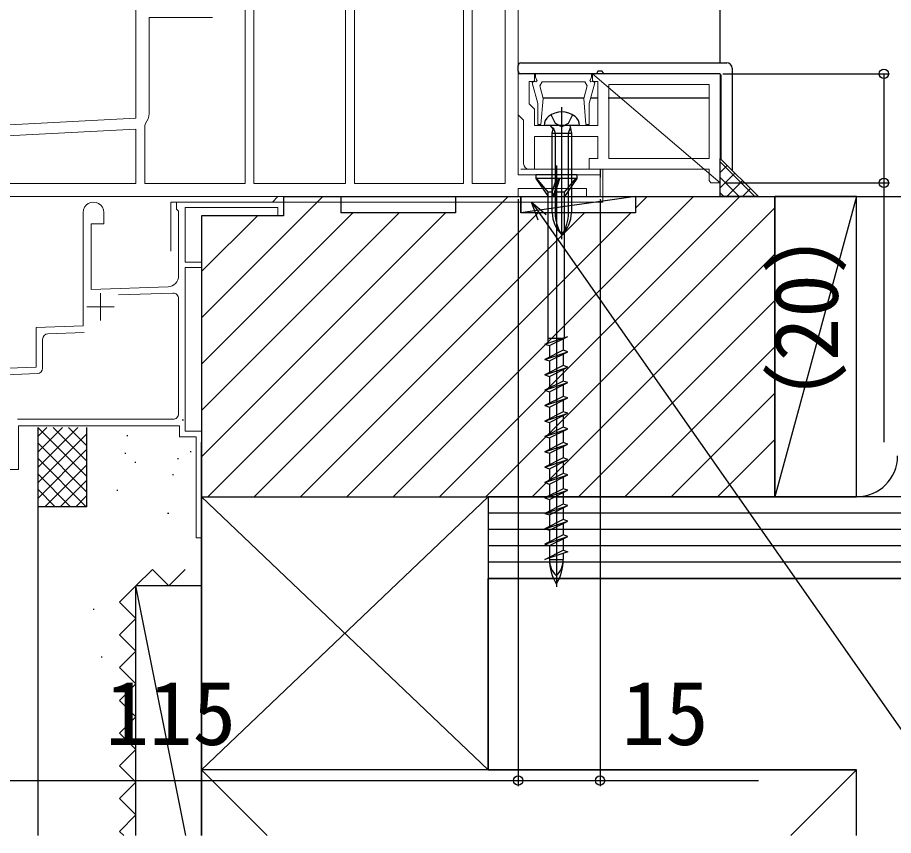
# Model space of a CAD drawing. Units: millimetres, scale not verified. Extents: x -700 to 700, y -1044 to 1038.
# Drawn here: x -29.1 to 131.4, y -41.7 to 108.2 of the extents above; entities that cross this region are included whole.
import ezdxf
from ezdxf.enums import TextEntityAlignment as Align

# ---------------------------------------------------------------- set-up
doc = ezdxf.new("R2010")
doc.units = ezdxf.units.MM
doc.header["$LTSCALE"] = 6
doc.layers.add('0-3_YKK_11', color=7, linetype='Continuous', lineweight=18)
doc.layers.add('0-B_YSS_KE', color=80, linetype='Continuous', lineweight=18)
for name, color, linetype in [('0-5_YKK_12', 2, 'Continuous'), ('0-6_YKK_13', 4, 'Continuous'), ('0-8_YKK_D', 6, 'Continuous'), ('0-A_YSS_K', 3, 'Continuous')]:
    doc.layers.add(name, color=color, linetype=linetype)
doc.styles.add('ＭＳ ゴシック', font='')
doc.styles.get('ＭＳ ゴシック').set_extended_font_data('MS Gothic')

msp = doc.modelspace()

# ---------------------------------------------------------------- linework, layer by layer
at = {"layer": '0-3_YKK_11'}
msp.add_line((99.634, 77.857), (97.934, 77.857), dxfattribs=at)
at = {"layer": '0-3_YKK_11', "color": 211}
msp.add_line((-51.366, 75.357), (8.734, 75.357), dxfattribs=at)
at = {"layer": '0-3_YKK_11', "color": 4}
for p, q in [((-13.866, 57.655), (-13.866, 52.655)), ((-0.601, 57.676), (-10.584, 57.328)), ((0.434, 35.554), (0.434, 56.677)), ((-16.366, 55.155), (-11.366, 55.155)), ((-16.831, 50.46), (-23.501, 50.227)), ((-24.466, 49.228), (-24.466, 43.909)), ((-25.431, 42.909), (-44.901, 42.229)), ((-29.066, 34.554), (-0.566, 34.554))]:
    msp.add_line(p, q, dxfattribs=at)
at = {"layer": '0-3_YKK_11', "color": 211}
for points in [[(62.634, 79.357), (62.634, 143.357), (60.834, 143.357), (60.834, 141.357), (52.634, 141.357), (52.634, 138.057)], [(-1.151, 116.183), (-0.159, 110.557), (-4.966, 110.557), (-4.966, 115.913), (-4.424, 116.781), (-4.743, 117.357), (-7.366, 117.357), (-7.366, 89.715), (-51.418, 87.406)], [(12.634, 77.757), (12.634, 114.957), (9.534, 114.957), (9.534, 111.057)], [(52.634, 110.757), (52.634, 77.757), (32.634, 77.757), (32.634, 110.757), (34.034, 110.757)], [(6.634, 108.157), (-4.966, 108.157), (-4.966, 90.59)], [(-5.648, 88.721), (-5.766, 88.399), (-5.766, 77.757), (12.634, 77.757)], [(8.734, 75.357), (62.634, 75.357), (62.634, 76.857), (75.134, 76.857), (75.134, 75.357), (77.634, 75.357), (77.634, 79.357), (62.634, 79.357)]]:
    msp.add_lwpolyline(points, dxfattribs=at)
for points in [[(54.234, 115.757), (54.234, 77.757), (60.234, 77.757), (60.234, 115.757)], [(31.034, 77.757), (31.034, 114.957), (14.234, 114.957), (14.234, 77.757)], [(-7.366, 87.712), (-49.966, 85.48), (-49.966, 77.757), (-7.366, 77.757)]]:
    msp.add_lwpolyline(points, close=True, dxfattribs=at)
at = {"layer": '0-3_YKK_11'}
for points in [[(63.634, 81.357), (63.634, 89.357), (63.134, 89.857), (62.634, 90.357), (62.634, 97.857), (65.634, 97.857), (65.634, 96.457), (64.634, 96.457), (64.634, 92.357), (65.134, 91.857), (65.634, 91.357), (65.634, 88.357), (70.176, 88.357), (70.359, 88.237), (70.909, 88.237), (71.092, 88.357), (77.234, 88.357), (77.234, 96.457), (76.234, 96.457), (76.234, 97.857)], [(97.934, 77.857), (97.754, 78.131), (97.634, 78.315), (97.634, 80.357), (75.634, 80.357), (75.634, 82.357), (77.234, 82.357), (77.234, 86.357), (65.634, 86.357), (65.634, 80.357), (64.634, 80.357)]]:
    msp.add_lwpolyline(points, dxfattribs=at)
for points in [[(65.784, 97.857), (76.084, 97.857), (76.084, 97.157), (75.775, 96.622), (75.964, 96.372), (76.383, 96.479), (76.657, 96.202), (75.634, 92.385), (75.634, 88.57), (75.06, 88.545), (74.642, 93.32), (75.262, 95.634), (74.845, 96.357), (67.023, 96.357), (66.606, 95.634), (67.226, 93.32), (66.808, 88.545), (66.234, 88.57), (66.234, 92.385), (65.211, 96.202), (65.484, 96.479), (65.903, 96.372), (66.093, 96.622), (65.784, 97.157)], [(76.234, 97.857), (99.634, 97.857), (99.634, 77.857)], [(97.634, 95.857), (79.234, 95.857), (79.234, 82.357), (97.634, 82.357)]]:
    msp.add_lwpolyline(points, close=True, dxfattribs=at)
at = {"layer": '0-3_YKK_11', "color": 4}
for points in [[(0.434, 60.845), (0.434, 72.654), (0.234, 72.854), (0.034, 73.054), (0.034, 74.354), (17.634, 74.354), (18.634, 75.355), (19.634, 75.355), (19.634, 71.854), (18.634, 71.854), (18.634, 73.355), (1.634, 73.355), (1.634, 63.354), (4.634, 63.354), (4.634, 62.354), (1.634, 62.354), (1.634, 32.354), (4.634, 32.354), (4.634, 12.854), (3.634, 12.854), (3.634, 31.354), (0.634, 31.354), (0.634, 33.354), (-28.866, 33.354), (-28.866, 25.354)], [(-44.389, 47.721), (-44.566, 47.447), (-44.566, 43.442), (-25.666, 44.102), (-25.666, 51.353), (-17.066, 51.653), (-17.066, 72.454)], [(-13.266, 72.454), (-13.266, 70.355), (-15.566, 70.355), (-15.566, 58.354), (-1.496, 58.846)], [(-28.866, 25.354), (-62.366, 25.354), (-62.366, 23.354), (-63.366, 23.354), (-63.366, 44.654)]]:
    msp.add_lwpolyline(points, dxfattribs=at)
at = {"layer": '0-3_YKK_11', "color": 211}
msp.add_arc((-7.866, 90.59), 2.9, 319.88081, 0.00001, dxfattribs=at)
at = {"layer": '0-3_YKK_11'}
msp.add_arc((64.634, 81.357), 1, 180.00001, 269.99999, dxfattribs=at)
at = {"layer": '0-3_YKK_11', "color": 4}
for centre, radius, start, end in [((-15.166, 72.454), 1.9, 359.99954, 179.99956), ((-1.566, 60.845), 2, 271.99979, 359.99952), ((-0.566, 56.677), 1, 0.00001, 92.0007), ((-23.466, 49.228), 1, 91.99981, 179.99999), ((-25.466, 43.909), 1, 271.99984, 359.99997), ((-0.566, 35.554), 1, 269.99998, 0.00088)]:
    msp.add_arc(centre, radius, start, end, dxfattribs=at)
at = {"layer": '0-5_YKK_12'}
for p, q in [((99.634, 99.857), (99.634, 300.605)), ((77.634, 80.357), (77.634, 78.857))]:
    msp.add_line(p, q, dxfattribs=at)
at = {"layer": '0-6_YKK_13'}
for p, q in [((63.134, 99.857), (100.834, 99.857)), ((62.634, 98.857), (62.634, 99.357)), ((62.634, 98.357), (62.634, 98.857)), ((78.034, 98.357), (77.234, 98.357)), ((101.834, 98.857), (101.834, 80.154)), ((76.734, 97.857), (63.134, 97.857)), ((78.534, 97.857), (76.734, 97.857)), ((99.334, 97.857), (78.534, 97.857)), ((99.834, 82.154), (99.834, 97.357)), ((74.655, 93.357), (67.134, 93.357)), ((77.234, 93.357), (75.894, 93.357)), ((97.634, 93.357), (79.134, 93.357)), ((70.634, 67.578), (70.634, 91.731)), ((69.045, 87.761), (68.554, 88.357)), ((68.888, 86.957), (69.045, 87.761)), ((69.634, 81.025), (69.634, 3.885)), ((73.384, 79.357), (65.884, 79.357)), ((65.884, 79.357), (65.884, 78.657)), ((73.384, 78.657), (65.884, 78.657)), ((65.884, 78.657), (68.159, 75.357)), ((68.159, 76.184), (66.084, 78.657)), ((68.856, 76.184), (69.634, 78.657)), ((70.005, 78.657), (69.052, 75.357)), ((69.506, 76.184), (70.284, 78.657)), ((71.109, 76.184), (73.184, 78.657)), ((73.384, 78.657), (71.109, 75.357)), ((73.384, 79.357), (73.384, 78.657)), ((68.159, 48.546), (68.159, 76.184)), ((68.856, 76.184), (68.159, 76.184)), ((68.856, 76.184), (69.052, 75.357)), ((69.506, 76.184), (69.052, 75.357)), ((71.109, 76.184), (69.497, 76.184)), ((71.109, 49.537), (71.109, 76.184)), ((67.534, 48.337), (71.734, 49.747)), ((68.359, 48.06), (71.734, 49.747)), ((67.534, 48.337), (68.359, 48.06)), ((71.109, 49.357), (68.184, 49.357)), ((70.909, 49.334), (70.909, 47.203)), ((71.109, 49.434), (71.109, 49.357)), ((70.909, 47.203), (67.534, 45.517)), ((67.534, 45.517), (71.734, 46.927)), ((68.359, 48.06), (68.359, 45.929)), ((68.359, 45.24), (71.734, 46.927)), ((71.734, 46.927), (70.909, 47.203)), ((67.534, 45.517), (68.359, 45.24)), ((68.359, 45.24), (68.359, 43.109)), ((70.909, 46.514), (70.909, 44.383)), ((68.359, 42.42), (71.734, 44.107)), ((71.734, 44.107), (70.909, 44.383)), ((70.909, 43.694), (70.909, 41.563)), ((67.534, 42.697), (68.359, 42.42)), ((68.359, 42.42), (68.359, 40.289)), ((68.359, 39.6), (71.734, 41.287)), ((71.734, 41.287), (70.909, 41.563)), ((70.909, 40.874), (70.909, 38.743)), ((67.534, 39.877), (68.359, 39.6)), ((68.359, 39.6), (68.359, 37.469)), ((71.734, 38.467), (70.909, 38.743)), ((67.534, 37.057), (68.359, 36.78)), ((68.359, 36.78), (71.734, 38.467)), ((70.909, 38.054), (70.909, 35.923)), ((68.359, 36.78), (68.359, 34.649)), ((68.359, 33.96), (71.734, 35.647)), ((71.734, 35.647), (70.909, 35.923)), ((67.534, 34.237), (68.359, 33.96)), ((68.359, 33.96), (68.359, 31.829)), ((70.909, 35.234), (70.909, 33.103)), ((68.359, 31.14), (71.734, 32.827)), ((71.734, 32.827), (70.909, 33.103)), ((70.909, 32.414), (70.909, 30.283)), ((67.534, 31.417), (68.359, 31.14)), ((68.359, 31.14), (68.359, 29.009)), ((68.359, 28.32), (71.734, 30.007)), ((71.734, 30.007), (70.909, 30.283)), ((70.909, 29.594), (70.909, 27.463)), ((67.534, 28.597), (68.359, 28.32)), ((68.359, 28.32), (68.359, 26.189)), ((71.734, 27.187), (70.909, 27.463)), ((67.534, 25.777), (68.359, 25.5)), ((68.359, 25.5), (71.734, 27.187)), ((70.909, 26.774), (70.909, 24.643)), ((68.359, 25.5), (68.359, 23.369)), ((68.359, 22.68), (71.734, 24.367)), ((71.734, 24.367), (70.909, 24.643)), ((67.534, 22.957), (68.359, 22.68)), ((68.359, 22.68), (68.359, 20.549)), ((70.909, 23.954), (70.909, 21.823)), ((68.359, 19.86), (71.734, 21.547)), ((71.734, 21.547), (70.909, 21.823)), ((70.909, 21.134), (70.909, 19.003)), ((67.534, 20.137), (68.359, 19.86)), ((68.359, 19.86), (68.359, 17.729)), ((68.359, 17.04), (71.734, 18.727)), ((71.734, 18.727), (70.909, 19.003)), ((70.909, 18.314), (70.909, 16.183)), ((67.534, 17.317), (68.359, 17.04)), ((68.359, 17.04), (68.359, 14.909)), ((67.534, 14.497), (68.359, 14.22)), ((68.359, 14.22), (71.734, 15.907)), ((70.909, 15.494), (70.909, 13.363)), ((70.909, 13.363), (67.534, 11.677)), ((68.359, 14.22), (68.359, 12.089)), ((68.359, 11.4), (71.734, 13.087)), ((67.534, 11.677), (68.359, 11.4)), ((68.359, 11.4), (68.359, 9.269)), ((70.909, 12.674), (70.909, 10.543)), ((67.534, 8.857), (70.909, 10.543)), ((71.734, 10.267), (67.534, 8.857)), ((70.909, 10.543), (71.734, 10.267)), ((70.909, 9.99), (70.909, 8.857)), ((68.359, 9.133), (68.359, 8.857)), ((68.359, 8.857), (70.909, 8.857))]:
    msp.add_line(p, q, dxfattribs=at)
for points in [[(72.584, 90.349), (71.779, 88.72), (70.634, 88.111), (69.489, 88.72), (68.684, 90.349)], [(72.714, 88.357), (68.554, 88.357), (67.384, 88.357)], [(73.884, 88.357), (72.106, 88.357), (72.38, 86.957), (72.38, 72.382)], [(68.888, 72.382), (68.888, 86.957), (72.38, 86.957)], [(69.024, 88.028), (69.416, 86.957), (69.416, 72.382)], [(71.852, 72.382), (71.852, 86.957), (72.244, 88.028)], [(70.909, 44.383), (67.534, 42.697), (71.734, 44.107)], [(70.909, 41.563), (67.534, 39.877), (71.734, 41.287)], [(70.909, 38.743), (67.534, 37.057), (71.734, 38.467)], [(70.909, 35.923), (67.534, 34.237), (71.734, 35.647)], [(70.909, 33.103), (67.534, 31.417), (71.734, 32.827)], [(70.909, 30.283), (67.534, 28.597), (71.734, 30.007)], [(70.909, 27.463), (67.534, 25.777), (71.734, 27.187)], [(70.909, 24.643), (67.534, 22.957), (71.734, 24.367)], [(70.909, 21.823), (67.534, 20.137), (71.734, 21.547)], [(70.909, 19.003), (67.534, 17.317), (71.734, 18.727)], [(67.534, 11.677), (71.734, 13.087), (70.909, 13.363)]]:
    msp.add_lwpolyline(points, dxfattribs=at)
msp.add_lwpolyline([(70.909, 16.183), (67.534, 14.497), (71.734, 15.907)], close=True, dxfattribs=at)
for centre, radius, start, end in [((63.134, 99.357), 0.5, 90, 180), ((100.834, 98.857), 1, 0, 90), ((63.134, 98.357), 0.5, 180, 270), ((76.734, 98.357), 0.5, 270, 0), ((78.534, 98.357), 0.5, 180, 270), ((99.334, 97.357), 0.5, 0, 90), ((69.484, 88.369), 2.1, 127.24778, 180.33965), ((70.634, 86.857), 4, 52.75221, 127.24778), ((71.784, 88.369), 2.1, 359.66348, 52.75112), ((74.402, 72.382), 5.513, 180, 226.89534), ((76.68, 72.382), 7.263, 180, 213.65772), ((66.866, 72.382), 5.513, 313.10465, 359.99998), ((64.588, 72.382), 7.263, 326.34232, 359.99998), ((76.938, 8.857), 8.579, 180, 211.63839), ((72.526, 8.857), 4.167, 180, 226.05098), ((62.33, 8.857), 8.579, 328.36161, 0), ((66.742, 8.857), 4.167, 313.94902, 0)]:
    msp.add_arc(centre, radius, start, end, dxfattribs=at)
at = {"layer": '0-8_YKK_D'}
for p, q in [((100.134, 97.857), (130.634, 97.857)), ((100.634, 77.857), (130.634, 77.857)), ((20.634, 75.354), (220.634, 75.354)), ((60.634, 75.354), (250.634, 75.354)), ((62.634, 74.856), (62.634, -32.644)), ((62.634, 74.856), (62.634, -32.644)), ((77.634, 74.857), (77.634, -32.644)), ((78.134, 75.357), (190.634, 75.357)), ((78.134, 75.357), (160.634, 75.357)), ((-52.366, -31.644), (62.634, -31.644))]:
    msp.add_line(p, q, dxfattribs=at)
for points in [[(129.634, 97.857), (129.634, 77.857), (129.634, 30.366)], [(66.284, 71.049), (65.081, 74.356), (67.777, 72.094)], [(65.081, 74.356), (67.031, 71.571), (139.303, -31.644), (212.778, -31.644)], [(62.634, -31.644), (77.634, -31.644), (106.67, -31.644)]]:
    msp.add_lwpolyline(points, dxfattribs=at)
for centre in [(129.634, 97.857), (129.634, 77.857), (62.634, -31.644), (62.634, -31.644), (77.634, -31.644)]:
    msp.add_circle(centre, 0.85, dxfattribs=at)
at = {"layer": '0-A_YSS_K'}
for p, q in [((105.977, 75.354), (99.634, 81.697)), ((99.634, 79.761), (100.931, 81.058)), ((99.634, 76.932), (102.345, 79.643)), ((103.148, 75.354), (99.634, 78.869)), ((100.885, 75.354), (103.759, 78.229)), ((100.32, 75.354), (99.634, 76.04)), ((103.713, 75.354), (105.174, 76.815)), ((4.634, 53.119), (26.87, 75.354)), ((5.811, 20.354), (60.811, 75.354)), ((19.634, 75.354), (19.634, 71.854)), ((19.634, 75.354), (30.134, 75.354)), ((30.134, 75.354), (30.134, 72.354)), ((39.752, 20.354), (94.752, 75.354)), ((48.237, 20.354), (103.237, 75.354)), ((51.134, 75.354), (63.134, 75.354)), ((51.134, 75.354), (51.134, 72.354)), ((63.134, 75.354), (63.134, 72.354)), ((84.134, 75.354), (63.134, 72.354)), ((84.134, 75.354), (109.634, 75.354)), ((84.134, 73.222), (86.267, 75.354)), ((106.541, 75.354), (106.588, 75.401)), ((109.634, 20.354), (109.634, 75.354)), ((124.634, 75.354), (109.634, 20.354)), ((124.634, 75.354), (189.645, 75.355)), ((4.634, 27.663), (49.326, 72.354)), ((4.634, 36.148), (40.84, 72.354)), ((4.634, 44.634), (32.355, 72.354)), ((14.296, 20.354), (66.296, 72.354)), ((22.782, 20.354), (74.782, 72.354)), ((51.134, 72.354), (30.134, 72.354)), ((31.267, 20.354), (83.267, 72.354)), ((56.723, 20.354), (109.634, 73.266)), ((4.634, 71.854), (4.634, 57.854)), ((4.634, 61.604), (14.885, 71.854)), ((65.208, 20.354), (109.634, 64.781)), ((4.634, 57.854), (4.634, -13.077)), ((73.693, 20.354), (109.634, 56.296)), ((82.179, 20.354), (109.634, 47.81)), ((90.664, 20.354), (109.634, 39.325)), ((1.116, 34.46), (1.316, 34.46)), ((-25.366, 25.711), (-18.023, 33.054)), ((-25.366, 33.054), (-16.366, 24.054)), ((-25.366, 28.54), (-20.851, 33.054)), ((-25.366, 31.368), (-23.679, 33.054)), ((-25.366, 33.054), (-25.366, -41.698)), ((-22.537, 33.054), (-16.366, 26.883)), ((-19.709, 33.054), (-16.366, 29.711)), ((-16.366, 18.54), (-16.366, 33.054)), ((-25.366, 22.883), (-16.366, 31.883)), ((-9.061, 31.552), (-8.861, 31.552)), ((99.149, 20.354), (109.634, 30.84)), ((-25.366, 30.226), (-16.366, 21.226)), ((-25.366, 20.054), (-16.366, 29.054)), ((4.634, 30.355), (4.634, -41.698)), ((4.634, -41.698), (4.634, 30.354)), ((-25.366, 27.398), (-16.508, 18.54)), ((-9.407, 28.368), (-9.207, 28.368)), ((0.236, 27.374), (0.436, 27.374)), ((2.57, 28.675), (2.77, 28.675)), ((-24.052, 18.54), (-16.366, 26.226)), ((-7.607, 26.667), (-7.407, 26.667)), ((-25.366, 24.569), (-19.336, 18.54)), ((-0.684, 24.46), (-0.484, 24.46)), ((-21.224, 18.54), (-16.366, 23.398)), ((-25.366, 21.741), (-22.165, 18.54)), ((-10.861, 21.552), (-10.661, 21.552)), ((-18.395, 18.54), (-16.366, 20.569)), ((4.634, -32.109), (4.634, 20.354)), ((4.634, 20.354), (109.634, 20.354)), ((4.634, 20.354), (57.134, -29.646)), ((4.634, 20.354), (57.134, 20.354)), ((189.634, 20.354), (109.634, 20.354)), ((-16.366, 18.54), (-25.366, 18.54)), ((-1.564, 17.374), (-1.364, 17.374)), ((189.634, 17.354), (57.134, 17.354)), ((189.634, 14.354), (57.134, 14.354)), ((189.634, 11.354), (57.134, 11.354)), ((189.634, 8.354), (57.134, 8.354)), ((-4.366, 7.056), (-7.366, 4.056)), ((-1.366, 4.056), (-4.366, 7.056)), ((1.634, 7.056), (-1.366, 4.056)), ((57.134, -29.646), (57.134, 5.354)), ((189.634, 5.354), (57.134, 5.354)), ((1.785, -41.698), (-7.366, 4.056)), ((-7.366, -41.698), (-7.366, 4.056)), ((-15.222, -0.246), (-15.022, -0.246)), ((-7.366, -7.944), (-10.366, -10.944)), ((-13.768, -8.969), (-13.568, -8.969)), ((-10.366, -10.944), (-7.366, -13.944)), ((-7.366, -13.944), (-10.366, -16.944)), ((-7.366, -19.944), (-10.366, -22.944)), ((-10.366, -22.944), (-7.366, -25.944)), ((-7.366, -25.944), (-10.366, -28.944)), ((-10.366, -28.944), (-7.366, -31.944)), ((4.634, -29.646), (16.687, -41.698)), ((57.134, -29.646), (124.634, -29.646)), ((112.582, -41.698), (124.634, -29.646)), ((124.634, -41.698), (124.634, -29.646)), ((-7.366, -31.944), (-10.366, -34.944)), ((-7.366, -37.944), (-10.366, -40.944)), ((-10.366, -40.944), (-9.611, -41.698))]:
    msp.add_line(p, q, dxfattribs=at)
for points in [[(99.634, 75.354), (99.634, 82.354), (106.634, 75.354)], [(63.134, 75.354), (84.134, 75.354), (84.134, 72.354), (63.134, 72.354)], [(109.634, 20.354), (124.634, 20.354), (124.634, 75.354), (109.634, 75.354)]]:
    msp.add_lwpolyline(points, close=True, dxfattribs=at)
for points in [[(84.134, 75.354), (84.134, 72.354), (63.134, 72.354)], [(19.634, 71.854), (4.634, 71.854), (4.634, 20.354)], [(19.634, 71.854), (4.634, 71.854), (4.634, 20.354)], [(4.634, -29.646), (57.134, 20.354), (57.134, -29.646)], [(189.634, 20.354), (57.134, 20.354), (57.134, 5.354), (189.634, 5.354)], [(4.634, 4.056), (-7.366, 4.056), (-10.366, 1.056), (-7.366, -1.944), (-10.366, -4.944), (-7.366, -7.944), (-10.366, -10.944)], [(-10.366, -16.944), (-7.366, -19.944), (-10.366, -22.944)], [(124.634, -41.698), (124.634, -29.646), (4.634, -29.646), (4.634, -41.698)], [(-7.366, -31.944), (-10.366, -34.944), (-7.366, -37.944)]]:
    msp.add_lwpolyline(points, dxfattribs=at)
msp.add_arc((124.634, 27.854), 7.5, 270, 0, dxfattribs=at)
at = {"layer": '0-B_YSS_KE'}
for p, q in [((-0.966, 74.356), (-0.966, 65.357)), ((78.134, 74.356), (-0.966, 74.356))]:
    msp.add_line(p, q, dxfattribs=at)
msp.add_lwpolyline([(78.134, 74.356), (78.134, 80.357), (63.134, 80.357)], dxfattribs=at)

# ---------------------------------------------------------------- texts
at = {"layer": '0-8_YKK_D', "style": 'ＭＳ ゴシック'}
msp.add_text('（20）', height=11.73, rotation=90, dxfattribs=at).set_placement((124.725, 29.184), align=Align.BOTTOM_LEFT)
for s, p in [('115', (-12.957, -28.644)), ('15', (81.579, -28.644))]:
    msp.add_text(s, height=11.73, dxfattribs=at).set_placement(p, align=Align.BOTTOM_LEFT)

doc.saveas('drawing.dxf')
